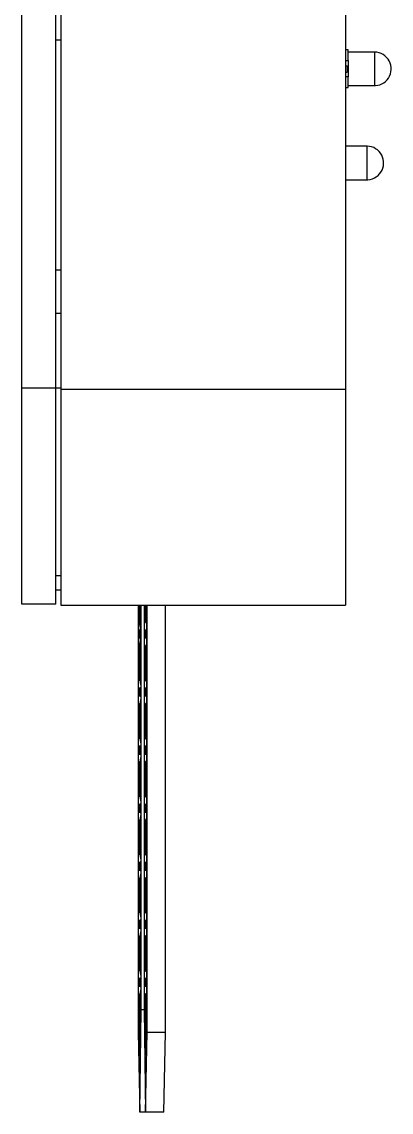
# Model space of a CAD drawing. Extents: x 2.74 to 8.2, y 2.42 to 7.12.
# Drawn here: x 7.696 to 7.951, y 2.423 to 3.177 of the extents above; entities that cross this region are included whole.
import ezdxf

# ---------------------------------------------------------------- set-up
doc = ezdxf.new("R2010")
doc.units = 0
doc.header["$LTSCALE"] = 0.5
doc.layers.add('TANGENT_LINES', color=7, linetype='CONTINUOUS')
doc.layers.add('VISIBLE', color=7, linetype='CONTINUOUS')

msp = doc.modelspace()

# ---------------------------------------------------------------- linework, layer by layer
at = {"layer": 'TANGENT_LINES'}
for p, q in [((7.71945, 2.92382), (7.69582, 2.92382)), ((7.72292, 2.92382), (7.71945, 2.92382)), ((7.72292, 2.92314), (7.91977, 2.92314)), ((7.77769, 2.47026), (7.77761, 2.47026)), ((7.78177, 2.47026), (7.78169, 2.47026))]:
    msp.add_line(p, q, dxfattribs=at)
at = {"layer": 'VISIBLE'}
for p, q in [((7.69582, 2.92382), (7.69582, 3.80588)), ((7.71945, 2.92382), (7.71945, 3.80588)), ((7.72292, 3.8052), (7.72292, 2.92314)), ((7.91977, 3.8052), (7.91977, 2.92314)), ((7.71945, 3.16475), (7.72292, 3.16475)), ((7.92154, 3.15769), (7.91977, 3.15769)), ((7.92154, 3.15038), (7.92154, 3.15769)), ((7.93985, 3.15627), (7.92154, 3.15627)), ((7.93985, 3.13304), (7.93985, 3.15627)), ((7.91977, 3.15038), (7.92154, 3.15038)), ((7.91977, 3.14667), (7.92075, 3.14667)), ((7.92075, 3.14667), (7.92075, 3.14247)), ((7.92154, 3.15038), (7.92154, 3.13902)), ((7.91977, 3.14247), (7.92075, 3.14247)), ((7.92154, 3.13902), (7.91977, 3.13902)), ((7.92154, 3.13171), (7.92154, 3.13902)), ((7.91977, 3.13171), (7.92154, 3.13171)), ((7.92154, 3.13304), (7.93886, 3.13304)), ((7.93464, 3.09118), (7.91977, 3.09118)), ((7.93464, 3.06795), (7.93464, 3.09118)), ((7.91977, 3.06795), (7.93365, 3.06795)), ((7.72292, 3.00546), (7.71945, 3.00546)), ((7.71945, 2.97578), (7.72292, 2.97578)), ((7.69582, 2.7743), (7.69582, 2.92382)), ((7.71945, 2.7743), (7.71945, 2.92382)), ((7.72292, 2.92314), (7.72292, 2.77362)), ((7.91977, 2.92314), (7.91977, 2.77362)), ((7.72292, 2.79399), (7.71945, 2.79399)), ((7.71945, 2.78432), (7.72292, 2.78432)), ((7.71945, 2.7743), (7.69582, 2.7743)), ((7.72292, 2.77362), (7.91977, 2.77362)), ((7.7763, 2.77362), (7.7763, 2.47813)), ((7.77697, 2.77362), (7.77697, 2.7616)), ((7.77761, 2.7616), (7.77761, 2.77362)), ((7.77769, 2.77362), (7.77769, 2.7616)), ((7.77844, 2.49388), (7.77844, 2.77362)), ((7.78038, 2.77362), (7.78038, 2.49388)), ((7.78105, 2.77362), (7.78105, 2.7616)), ((7.78169, 2.7616), (7.78169, 2.77362)), ((7.78177, 2.77362), (7.78177, 2.7616)), ((7.78252, 2.47813), (7.78252, 2.77362)), ((7.79511, 2.47813), (7.79511, 2.77362)), ((7.77697, 2.7616), (7.77681, 2.7616)), ((7.77777, 2.7616), (7.77761, 2.7616)), ((7.77777, 2.7616), (7.77785, 2.7616)), ((7.78089, 2.7616), (7.78105, 2.7616)), ((7.78169, 2.7616), (7.78185, 2.7616)), ((7.78185, 2.7616), (7.78193, 2.7616)), ((7.77681, 2.74585), (7.77697, 2.74585)), ((7.77697, 2.74585), (7.77697, 2.72144)), ((7.77761, 2.72144), (7.77761, 2.74585)), ((7.77761, 2.74585), (7.77777, 2.74585)), ((7.77769, 2.74585), (7.77769, 2.72144)), ((7.77777, 2.74585), (7.77785, 2.74585)), ((7.78105, 2.74585), (7.78089, 2.74585)), ((7.78105, 2.74585), (7.78105, 2.72144)), ((7.78169, 2.72144), (7.78169, 2.74585)), ((7.78185, 2.74585), (7.78169, 2.74585)), ((7.78177, 2.74585), (7.78177, 2.72144)), ((7.78185, 2.74585), (7.78193, 2.74585)), ((7.77681, 2.72144), (7.77697, 2.72144)), ((7.77761, 2.72144), (7.77777, 2.72144)), ((7.77777, 2.72144), (7.77785, 2.72144)), ((7.78089, 2.72144), (7.78105, 2.72144)), ((7.78169, 2.72144), (7.78185, 2.72144)), ((7.78185, 2.72144), (7.78193, 2.72144)), ((7.77697, 2.70569), (7.77681, 2.70569)), ((7.77697, 2.70569), (7.77697, 2.68128)), ((7.77777, 2.70569), (7.77761, 2.70569)), ((7.77761, 2.68128), (7.77761, 2.70569)), ((7.77769, 2.70569), (7.77769, 2.68128)), ((7.77777, 2.70569), (7.77785, 2.70569)), ((7.78105, 2.70569), (7.78089, 2.70569)), ((7.78105, 2.70569), (7.78105, 2.68128)), ((7.78185, 2.70569), (7.78169, 2.70569)), ((7.78169, 2.68128), (7.78169, 2.70569)), ((7.78177, 2.70569), (7.78177, 2.68128)), ((7.78185, 2.70569), (7.78193, 2.70569)), ((7.77681, 2.68128), (7.77697, 2.68128)), ((7.77761, 2.68128), (7.77777, 2.68128)), ((7.77777, 2.68128), (7.77785, 2.68128)), ((7.78089, 2.68128), (7.78105, 2.68128)), ((7.78169, 2.68128), (7.78185, 2.68128)), ((7.78185, 2.68128), (7.78193, 2.68128)), ((7.77697, 2.66553), (7.77681, 2.66553)), ((7.77697, 2.66553), (7.77697, 2.64112)), ((7.77777, 2.66553), (7.77761, 2.66553)), ((7.77761, 2.64112), (7.77761, 2.66553)), ((7.77769, 2.66553), (7.77769, 2.64112)), ((7.77777, 2.66553), (7.77785, 2.66553)), ((7.78105, 2.66553), (7.78089, 2.66553)), ((7.78105, 2.66553), (7.78105, 2.64112)), ((7.78169, 2.64112), (7.78169, 2.66553)), ((7.78185, 2.66553), (7.78169, 2.66553)), ((7.78177, 2.66553), (7.78177, 2.64112)), ((7.78185, 2.66553), (7.78193, 2.66553)), ((7.77681, 2.64112), (7.77697, 2.64112)), ((7.77761, 2.64112), (7.77777, 2.64112)), ((7.77777, 2.64112), (7.77785, 2.64112)), ((7.78089, 2.64112), (7.78105, 2.64112)), ((7.78169, 2.64112), (7.78185, 2.64112)), ((7.78185, 2.64112), (7.78193, 2.64112)), ((7.77697, 2.62538), (7.77681, 2.62538)), ((7.77697, 2.62538), (7.77697, 2.60097)), ((7.77761, 2.60097), (7.77761, 2.62538)), ((7.77777, 2.62538), (7.77761, 2.62538)), ((7.77769, 2.62538), (7.77769, 2.60097)), ((7.77777, 2.62538), (7.77785, 2.62538)), ((7.78105, 2.62538), (7.78089, 2.62538)), ((7.78105, 2.62538), (7.78105, 2.60097)), ((7.78185, 2.62538), (7.78169, 2.62538)), ((7.78169, 2.60097), (7.78169, 2.62538)), ((7.78177, 2.62538), (7.78177, 2.60097)), ((7.78185, 2.62538), (7.78193, 2.62538)), ((7.77681, 2.60097), (7.77697, 2.60097)), ((7.77761, 2.60097), (7.77777, 2.60097)), ((7.77777, 2.60097), (7.77785, 2.60097)), ((7.78089, 2.60097), (7.78105, 2.60097)), ((7.78169, 2.60097), (7.78185, 2.60097)), ((7.78185, 2.60097), (7.78193, 2.60097)), ((7.77697, 2.58522), (7.77681, 2.58522)), ((7.77697, 2.58522), (7.77697, 2.56081)), ((7.77777, 2.58522), (7.77761, 2.58522)), ((7.77761, 2.56081), (7.77761, 2.58522)), ((7.77769, 2.58522), (7.77769, 2.56081)), ((7.77777, 2.58522), (7.77785, 2.58522)), ((7.78105, 2.58522), (7.78089, 2.58522)), ((7.78105, 2.58522), (7.78105, 2.56081)), ((7.78169, 2.56081), (7.78169, 2.58522)), ((7.78185, 2.58522), (7.78169, 2.58522)), ((7.78177, 2.58522), (7.78177, 2.56081)), ((7.78185, 2.58522), (7.78193, 2.58522)), ((7.77681, 2.56081), (7.77697, 2.56081)), ((7.77761, 2.56081), (7.77777, 2.56081)), ((7.77777, 2.56081), (7.77785, 2.56081)), ((7.78089, 2.56081), (7.78105, 2.56081)), ((7.78169, 2.56081), (7.78185, 2.56081)), ((7.78185, 2.56081), (7.78193, 2.56081)), ((7.77697, 2.54506), (7.77681, 2.54506)), ((7.77697, 2.54506), (7.77697, 2.52065)), ((7.77761, 2.52065), (7.77761, 2.54506)), ((7.77777, 2.54506), (7.77761, 2.54506)), ((7.77769, 2.54506), (7.77769, 2.52065)), ((7.77777, 2.54506), (7.77785, 2.54506)), ((7.78105, 2.54506), (7.78089, 2.54506)), ((7.78105, 2.54506), (7.78105, 2.52065)), ((7.78185, 2.54506), (7.78169, 2.54506)), ((7.78169, 2.52065), (7.78169, 2.54506)), ((7.78177, 2.54506), (7.78177, 2.52065)), ((7.78185, 2.54506), (7.78193, 2.54506)), ((7.77681, 2.52065), (7.77697, 2.52065)), ((7.77761, 2.52065), (7.77777, 2.52065)), ((7.77777, 2.52065), (7.77785, 2.52065)), ((7.78089, 2.52065), (7.78105, 2.52065)), ((7.78169, 2.52065), (7.78185, 2.52065)), ((7.78185, 2.52065), (7.78193, 2.52065)), ((7.77697, 2.5049), (7.77681, 2.5049)), ((7.77697, 2.5049), (7.77697, 2.47026)), ((7.77777, 2.5049), (7.77761, 2.5049)), ((7.77761, 2.47026), (7.77761, 2.5049)), ((7.77769, 2.5049), (7.77769, 2.47026)), ((7.77777, 2.5049), (7.77785, 2.5049)), ((7.78105, 2.5049), (7.78089, 2.5049)), ((7.78105, 2.5049), (7.78105, 2.47026)), ((7.78185, 2.5049), (7.78169, 2.5049)), ((7.78169, 2.47026), (7.78169, 2.5049)), ((7.78177, 2.5049), (7.78177, 2.47026)), ((7.78185, 2.5049), (7.78193, 2.5049)), ((7.77737, 2.42301), (7.77844, 2.49388)), ((7.78038, 2.49388), (7.77844, 2.49388)), ((7.78038, 2.49388), (7.78145, 2.42301)), ((7.7763, 2.47813), (7.77737, 2.42301)), ((7.78145, 2.42301), (7.78252, 2.47813)), ((7.79511, 2.47813), (7.78252, 2.47813)), ((7.79404, 2.42301), (7.79511, 2.47813)), ((7.77729, 2.46238), (7.77737, 2.46238)), ((7.78137, 2.46238), (7.78145, 2.46238)), ((7.78145, 2.42301), (7.77737, 2.42301)), ((7.79404, 2.42301), (7.78145, 2.42301))]:
    msp.add_line(p, q, dxfattribs=at)
for points in [[(7.77681, 2.7616), (7.77675, 2.76145), (7.77669, 2.761), (7.77664, 2.76027), (7.77659, 2.75929), (7.77655, 2.7581), (7.77652, 2.75674), (7.7765, 2.75526), (7.7765, 2.75372), (7.7765, 2.75219), (7.77652, 2.75071), (7.77655, 2.74935), (7.77659, 2.74816), (7.77664, 2.74718), (7.77669, 2.74645), (7.77675, 2.746), (7.77681, 2.74585)], [(7.77777, 2.74585), (7.77783, 2.746), (7.77789, 2.74645), (7.77795, 2.74718), (7.778, 2.74816), (7.77804, 2.74935), (7.77806, 2.75071), (7.77808, 2.75219), (7.77809, 2.75372), (7.77808, 2.75526), (7.77806, 2.75674), (7.77804, 2.7581), (7.778, 2.75929), (7.77795, 2.76027), (7.77789, 2.761), (7.77783, 2.76145), (7.77777, 2.7616)], [(7.77785, 2.7616), (7.77791, 2.76145), (7.77797, 2.761), (7.77803, 2.76027), (7.77807, 2.75929), (7.77811, 2.7581), (7.77814, 2.75674), (7.77816, 2.75526), (7.77817, 2.75372), (7.77816, 2.75219), (7.77814, 2.75071), (7.77811, 2.74935), (7.77807, 2.74816), (7.77803, 2.74718), (7.77797, 2.74645), (7.77791, 2.746), (7.77785, 2.74585)], [(7.78089, 2.74585), (7.78083, 2.746), (7.78077, 2.74645), (7.78072, 2.74718), (7.78067, 2.74816), (7.78063, 2.74935), (7.7806, 2.75071), (7.78058, 2.75219), (7.78058, 2.75372), (7.78058, 2.75526), (7.7806, 2.75674), (7.78063, 2.7581), (7.78067, 2.75929), (7.78072, 2.76027), (7.78077, 2.761), (7.78083, 2.76145), (7.78089, 2.7616)], [(7.78185, 2.7616), (7.78191, 2.76145), (7.78197, 2.761), (7.78203, 2.76027), (7.78208, 2.75929), (7.78212, 2.7581), (7.78214, 2.75674), (7.78216, 2.75526), (7.78217, 2.75372), (7.78216, 2.75219), (7.78214, 2.75071), (7.78212, 2.74935), (7.78208, 2.74816), (7.78203, 2.74718), (7.78197, 2.74645), (7.78191, 2.746), (7.78185, 2.74585)], [(7.78193, 2.7616), (7.78199, 2.76145), (7.78205, 2.761), (7.78211, 2.76027), (7.78215, 2.75929), (7.78219, 2.7581), (7.78222, 2.75674), (7.78224, 2.75526), (7.78225, 2.75372), (7.78224, 2.75219), (7.78222, 2.75071), (7.78219, 2.74935), (7.78215, 2.74816), (7.78211, 2.74718), (7.78205, 2.74645), (7.78199, 2.746), (7.78193, 2.74585)], [(7.77681, 2.70569), (7.77675, 2.70584), (7.77669, 2.70629), (7.77664, 2.70702), (7.77659, 2.708), (7.77655, 2.70919), (7.77652, 2.71055), (7.7765, 2.71203), (7.7765, 2.71357), (7.7765, 2.7151), (7.77652, 2.71658), (7.77655, 2.71794), (7.77659, 2.71913), (7.77664, 2.72011), (7.77669, 2.72084), (7.77675, 2.72129), (7.77681, 2.72144)], [(7.77777, 2.72144), (7.77783, 2.72129), (7.77789, 2.72084), (7.77795, 2.72011), (7.778, 2.71913), (7.77804, 2.71794), (7.77806, 2.71658), (7.77808, 2.7151), (7.77809, 2.71357), (7.77808, 2.71203), (7.77806, 2.71055), (7.77804, 2.70919), (7.778, 2.708), (7.77795, 2.70702), (7.77789, 2.70629), (7.77783, 2.70584), (7.77777, 2.70569)], [(7.77785, 2.72144), (7.77791, 2.72129), (7.77797, 2.72084), (7.77803, 2.72011), (7.77807, 2.71913), (7.77811, 2.71794), (7.77814, 2.71658), (7.77816, 2.7151), (7.77817, 2.71357), (7.77816, 2.71203), (7.77814, 2.71055), (7.77811, 2.70919), (7.77807, 2.708), (7.77803, 2.70702), (7.77797, 2.70629), (7.77791, 2.70584), (7.77785, 2.70569)], [(7.78089, 2.70569), (7.78083, 2.70584), (7.78077, 2.70629), (7.78072, 2.70702), (7.78067, 2.708), (7.78063, 2.70919), (7.7806, 2.71055), (7.78058, 2.71203), (7.78058, 2.71357), (7.78058, 2.7151), (7.7806, 2.71658), (7.78063, 2.71794), (7.78067, 2.71913), (7.78072, 2.72011), (7.78077, 2.72084), (7.78083, 2.72129), (7.78089, 2.72144)], [(7.78185, 2.72144), (7.78191, 2.72129), (7.78197, 2.72084), (7.78203, 2.72011), (7.78208, 2.71913), (7.78212, 2.71794), (7.78214, 2.71658), (7.78216, 2.7151), (7.78217, 2.71357), (7.78216, 2.71203), (7.78214, 2.71055), (7.78212, 2.70919), (7.78208, 2.708), (7.78203, 2.70702), (7.78197, 2.70629), (7.78191, 2.70584), (7.78185, 2.70569)], [(7.78193, 2.72144), (7.78199, 2.72129), (7.78205, 2.72084), (7.78211, 2.72011), (7.78215, 2.71913), (7.78219, 2.71794), (7.78222, 2.71658), (7.78224, 2.7151), (7.78225, 2.71357), (7.78224, 2.71203), (7.78222, 2.71055), (7.78219, 2.70919), (7.78215, 2.708), (7.78211, 2.70702), (7.78205, 2.70629), (7.78199, 2.70584), (7.78193, 2.70569)], [(7.77681, 2.66553), (7.77675, 2.66569), (7.77669, 2.66613), (7.77664, 2.66686), (7.77659, 2.66784), (7.77655, 2.66903), (7.77652, 2.67039), (7.7765, 2.67187), (7.7765, 2.67341), (7.7765, 2.67494), (7.77652, 2.67642), (7.77655, 2.67778), (7.77659, 2.67898), (7.77664, 2.67996), (7.77669, 2.68068), (7.77675, 2.68113), (7.77681, 2.68128)], [(7.77777, 2.68128), (7.77783, 2.68113), (7.77789, 2.68068), (7.77795, 2.67996), (7.778, 2.67898), (7.77804, 2.67778), (7.77806, 2.67642), (7.77808, 2.67494), (7.77809, 2.67341), (7.77808, 2.67187), (7.77806, 2.67039), (7.77804, 2.66903), (7.778, 2.66784), (7.77795, 2.66686), (7.77789, 2.66613), (7.77783, 2.66569), (7.77777, 2.66553)], [(7.77785, 2.68128), (7.77791, 2.68113), (7.77797, 2.68068), (7.77803, 2.67996), (7.77807, 2.67898), (7.77811, 2.67778), (7.77814, 2.67642), (7.77816, 2.67494), (7.77817, 2.67341), (7.77816, 2.67187), (7.77814, 2.67039), (7.77811, 2.66903), (7.77807, 2.66784), (7.77803, 2.66686), (7.77797, 2.66613), (7.77791, 2.66569), (7.77785, 2.66553)], [(7.78089, 2.66553), (7.78083, 2.66569), (7.78077, 2.66613), (7.78072, 2.66686), (7.78067, 2.66784), (7.78063, 2.66903), (7.7806, 2.67039), (7.78058, 2.67187), (7.78058, 2.67341), (7.78058, 2.67494), (7.7806, 2.67642), (7.78063, 2.67778), (7.78067, 2.67898), (7.78072, 2.67996), (7.78077, 2.68068), (7.78083, 2.68113), (7.78089, 2.68128)], [(7.78185, 2.68128), (7.78191, 2.68113), (7.78197, 2.68068), (7.78203, 2.67996), (7.78208, 2.67898), (7.78212, 2.67778), (7.78214, 2.67642), (7.78216, 2.67494), (7.78217, 2.67341), (7.78216, 2.67187), (7.78214, 2.67039), (7.78212, 2.66903), (7.78208, 2.66784), (7.78203, 2.66686), (7.78197, 2.66613), (7.78191, 2.66569), (7.78185, 2.66553)], [(7.78193, 2.68128), (7.78199, 2.68113), (7.78205, 2.68068), (7.78211, 2.67996), (7.78215, 2.67898), (7.78219, 2.67778), (7.78222, 2.67642), (7.78224, 2.67494), (7.78225, 2.67341), (7.78224, 2.67187), (7.78222, 2.67039), (7.78219, 2.66903), (7.78215, 2.66784), (7.78211, 2.66686), (7.78205, 2.66613), (7.78199, 2.66569), (7.78193, 2.66553)], [(7.77681, 2.62538), (7.77675, 2.62553), (7.77669, 2.62598), (7.77664, 2.6267), (7.77659, 2.62768), (7.77655, 2.62888), (7.77652, 2.63024), (7.7765, 2.63171), (7.7765, 2.63325), (7.7765, 2.63479), (7.77652, 2.63626), (7.77655, 2.63763), (7.77659, 2.63882), (7.77664, 2.6398), (7.77669, 2.64053), (7.77675, 2.64097), (7.77681, 2.64112)], [(7.77777, 2.64112), (7.77783, 2.64097), (7.77789, 2.64053), (7.77795, 2.6398), (7.778, 2.63882), (7.77804, 2.63763), (7.77806, 2.63626), (7.77808, 2.63479), (7.77809, 2.63325), (7.77808, 2.63171), (7.77806, 2.63024), (7.77804, 2.62888), (7.778, 2.62768), (7.77795, 2.6267), (7.77789, 2.62598), (7.77783, 2.62553), (7.77777, 2.62538)], [(7.77785, 2.64112), (7.77791, 2.64097), (7.77797, 2.64053), (7.77803, 2.6398), (7.77807, 2.63882), (7.77811, 2.63763), (7.77814, 2.63626), (7.77816, 2.63479), (7.77817, 2.63325), (7.77816, 2.63171), (7.77814, 2.63024), (7.77811, 2.62888), (7.77807, 2.62768), (7.77803, 2.6267), (7.77797, 2.62598), (7.77791, 2.62553), (7.77785, 2.62538)], [(7.78089, 2.62538), (7.78083, 2.62553), (7.78077, 2.62598), (7.78072, 2.6267), (7.78067, 2.62768), (7.78063, 2.62888), (7.7806, 2.63024), (7.78058, 2.63171), (7.78058, 2.63325), (7.78058, 2.63479), (7.7806, 2.63626), (7.78063, 2.63763), (7.78067, 2.63882), (7.78072, 2.6398), (7.78077, 2.64053), (7.78083, 2.64097), (7.78089, 2.64112)], [(7.78185, 2.64112), (7.78191, 2.64097), (7.78197, 2.64053), (7.78203, 2.6398), (7.78208, 2.63882), (7.78212, 2.63763), (7.78214, 2.63626), (7.78216, 2.63479), (7.78217, 2.63325), (7.78216, 2.63171), (7.78214, 2.63024), (7.78212, 2.62888), (7.78208, 2.62768), (7.78203, 2.6267), (7.78197, 2.62598), (7.78191, 2.62553), (7.78185, 2.62538)], [(7.78193, 2.64112), (7.78199, 2.64097), (7.78205, 2.64053), (7.78211, 2.6398), (7.78215, 2.63882), (7.78219, 2.63763), (7.78222, 2.63626), (7.78224, 2.63479), (7.78225, 2.63325), (7.78224, 2.63171), (7.78222, 2.63024), (7.78219, 2.62888), (7.78215, 2.62768), (7.78211, 2.6267), (7.78205, 2.62598), (7.78199, 2.62553), (7.78193, 2.62538)], [(7.77681, 2.58522), (7.77675, 2.58537), (7.77669, 2.58582), (7.77664, 2.58655), (7.77659, 2.58753), (7.77655, 2.58872), (7.77652, 2.59008), (7.7765, 2.59156), (7.7765, 2.59309), (7.7765, 2.59463), (7.77652, 2.59611), (7.77655, 2.59747), (7.77659, 2.59866), (7.77664, 2.59964), (7.77669, 2.60037), (7.77675, 2.60082), (7.77681, 2.60097)], [(7.77777, 2.60097), (7.77783, 2.60082), (7.77789, 2.60037), (7.77795, 2.59964), (7.778, 2.59866), (7.77804, 2.59747), (7.77806, 2.59611), (7.77808, 2.59463), (7.77809, 2.59309), (7.77808, 2.59156), (7.77806, 2.59008), (7.77804, 2.58872), (7.778, 2.58753), (7.77795, 2.58655), (7.77789, 2.58582), (7.77783, 2.58537), (7.77777, 2.58522)], [(7.77785, 2.60097), (7.77791, 2.60082), (7.77797, 2.60037), (7.77803, 2.59964), (7.77807, 2.59866), (7.77811, 2.59747), (7.77814, 2.59611), (7.77816, 2.59463), (7.77817, 2.59309), (7.77816, 2.59156), (7.77814, 2.59008), (7.77811, 2.58872), (7.77807, 2.58753), (7.77803, 2.58655), (7.77797, 2.58582), (7.77791, 2.58537), (7.77785, 2.58522)], [(7.78089, 2.58522), (7.78083, 2.58537), (7.78077, 2.58582), (7.78072, 2.58655), (7.78067, 2.58753), (7.78063, 2.58872), (7.7806, 2.59008), (7.78058, 2.59156), (7.78058, 2.59309), (7.78058, 2.59463), (7.7806, 2.59611), (7.78063, 2.59747), (7.78067, 2.59866), (7.78072, 2.59964), (7.78077, 2.60037), (7.78083, 2.60082), (7.78089, 2.60097)], [(7.78185, 2.60097), (7.78191, 2.60082), (7.78197, 2.60037), (7.78203, 2.59964), (7.78208, 2.59866), (7.78212, 2.59747), (7.78214, 2.59611), (7.78216, 2.59463), (7.78217, 2.59309), (7.78216, 2.59156), (7.78214, 2.59008), (7.78212, 2.58872), (7.78208, 2.58753), (7.78203, 2.58655), (7.78197, 2.58582), (7.78191, 2.58537), (7.78185, 2.58522)], [(7.78193, 2.60097), (7.78199, 2.60082), (7.78205, 2.60037), (7.78211, 2.59964), (7.78215, 2.59866), (7.78219, 2.59747), (7.78222, 2.59611), (7.78224, 2.59463), (7.78225, 2.59309), (7.78224, 2.59156), (7.78222, 2.59008), (7.78219, 2.58872), (7.78215, 2.58753), (7.78211, 2.58655), (7.78205, 2.58582), (7.78199, 2.58537), (7.78193, 2.58522)], [(7.77681, 2.54506), (7.77675, 2.54521), (7.77669, 2.54566), (7.77664, 2.54639), (7.77659, 2.54737), (7.77655, 2.54856), (7.77652, 2.54992), (7.7765, 2.5514), (7.7765, 2.55294), (7.7765, 2.55447), (7.77652, 2.55595), (7.77655, 2.55731), (7.77659, 2.5585), (7.77664, 2.55948), (7.77669, 2.56021), (7.77675, 2.56066), (7.77681, 2.56081)], [(7.77777, 2.56081), (7.77783, 2.56066), (7.77789, 2.56021), (7.77795, 2.55948), (7.778, 2.5585), (7.77804, 2.55731), (7.77806, 2.55595), (7.77808, 2.55447), (7.77809, 2.55294), (7.77808, 2.5514), (7.77806, 2.54992), (7.77804, 2.54856), (7.778, 2.54737), (7.77795, 2.54639), (7.77789, 2.54566), (7.77783, 2.54521), (7.77777, 2.54506)], [(7.77785, 2.56081), (7.77791, 2.56066), (7.77797, 2.56021), (7.77803, 2.55948), (7.77807, 2.5585), (7.77811, 2.55731), (7.77814, 2.55595), (7.77816, 2.55447), (7.77817, 2.55294), (7.77816, 2.5514), (7.77814, 2.54992), (7.77811, 2.54856), (7.77807, 2.54737), (7.77803, 2.54639), (7.77797, 2.54566), (7.77791, 2.54521), (7.77785, 2.54506)], [(7.78089, 2.54506), (7.78083, 2.54521), (7.78077, 2.54566), (7.78072, 2.54639), (7.78067, 2.54737), (7.78063, 2.54856), (7.7806, 2.54992), (7.78058, 2.5514), (7.78058, 2.55294), (7.78058, 2.55447), (7.7806, 2.55595), (7.78063, 2.55731), (7.78067, 2.5585), (7.78072, 2.55948), (7.78077, 2.56021), (7.78083, 2.56066), (7.78089, 2.56081)], [(7.78185, 2.56081), (7.78191, 2.56066), (7.78197, 2.56021), (7.78203, 2.55948), (7.78208, 2.5585), (7.78212, 2.55731), (7.78214, 2.55595), (7.78216, 2.55447), (7.78217, 2.55294), (7.78216, 2.5514), (7.78214, 2.54992), (7.78212, 2.54856), (7.78208, 2.54737), (7.78203, 2.54639), (7.78197, 2.54566), (7.78191, 2.54521), (7.78185, 2.54506)], [(7.78193, 2.56081), (7.78199, 2.56066), (7.78205, 2.56021), (7.78211, 2.55948), (7.78215, 2.5585), (7.78219, 2.55731), (7.78222, 2.55595), (7.78224, 2.55447), (7.78225, 2.55294), (7.78224, 2.5514), (7.78222, 2.54992), (7.78219, 2.54856), (7.78215, 2.54737), (7.78211, 2.54639), (7.78205, 2.54566), (7.78199, 2.54521), (7.78193, 2.54506)], [(7.77681, 2.5049), (7.77675, 2.50506), (7.77669, 2.5055), (7.77664, 2.50623), (7.77659, 2.50721), (7.77655, 2.5084), (7.77652, 2.50977), (7.7765, 2.51124), (7.7765, 2.51278), (7.7765, 2.51431), (7.77652, 2.51579), (7.77655, 2.51715), (7.77659, 2.51835), (7.77664, 2.51933), (7.77669, 2.52005), (7.77675, 2.5205), (7.77681, 2.52065)], [(7.77777, 2.52065), (7.77783, 2.5205), (7.77789, 2.52005), (7.77795, 2.51933), (7.778, 2.51835), (7.77804, 2.51715), (7.77806, 2.51579), (7.77808, 2.51431), (7.77809, 2.51278), (7.77808, 2.51124), (7.77806, 2.50977), (7.77804, 2.5084), (7.778, 2.50721), (7.77795, 2.50623), (7.77789, 2.5055), (7.77783, 2.50506), (7.77777, 2.5049)], [(7.77785, 2.52065), (7.77791, 2.5205), (7.77797, 2.52005), (7.77803, 2.51933), (7.77807, 2.51835), (7.77811, 2.51715), (7.77814, 2.51579), (7.77816, 2.51431), (7.77817, 2.51278), (7.77816, 2.51124), (7.77814, 2.50977), (7.77811, 2.5084), (7.77807, 2.50721), (7.77803, 2.50623), (7.77797, 2.5055), (7.77791, 2.50506), (7.77785, 2.5049)], [(7.78089, 2.5049), (7.78083, 2.50506), (7.78077, 2.5055), (7.78072, 2.50623), (7.78067, 2.50721), (7.78063, 2.5084), (7.7806, 2.50977), (7.78058, 2.51124), (7.78058, 2.51278), (7.78058, 2.51431), (7.7806, 2.51579), (7.78063, 2.51715), (7.78067, 2.51835), (7.78072, 2.51933), (7.78077, 2.52005), (7.78083, 2.5205), (7.78089, 2.52065)], [(7.78185, 2.52065), (7.78191, 2.5205), (7.78197, 2.52005), (7.78203, 2.51933), (7.78208, 2.51835), (7.78212, 2.51715), (7.78214, 2.51579), (7.78216, 2.51431), (7.78217, 2.51278), (7.78216, 2.51124), (7.78214, 2.50977), (7.78212, 2.5084), (7.78208, 2.50721), (7.78203, 2.50623), (7.78197, 2.5055), (7.78191, 2.50506), (7.78185, 2.5049)], [(7.78193, 2.52065), (7.78199, 2.5205), (7.78205, 2.52005), (7.78211, 2.51933), (7.78215, 2.51835), (7.78219, 2.51715), (7.78222, 2.51579), (7.78224, 2.51431), (7.78225, 2.51278), (7.78224, 2.51124), (7.78222, 2.50977), (7.78219, 2.5084), (7.78215, 2.50721), (7.78211, 2.50623), (7.78205, 2.5055), (7.78199, 2.50506), (7.78193, 2.5049)], [(7.77697, 2.47026), (7.77698, 2.46872), (7.777, 2.46725), (7.77703, 2.46588), (7.77707, 2.46469), (7.77712, 2.46371), (7.77717, 2.46298), (7.77723, 2.46254), (7.77729, 2.46238), (7.77735, 2.46254), (7.77741, 2.46298), (7.77747, 2.46371), (7.77752, 2.46469), (7.77756, 2.46588), (7.77759, 2.46725), (7.7776, 2.46872), (7.77761, 2.47026)], [(7.77769, 2.47026), (7.77768, 2.46872), (7.77767, 2.46725), (7.77764, 2.46588), (7.7776, 2.46469), (7.77755, 2.46371), (7.77749, 2.46298), (7.77743, 2.46254), (7.77737, 2.46238)], [(7.78105, 2.47026), (7.78106, 2.46872), (7.78108, 2.46725), (7.78111, 2.46588), (7.78115, 2.46469), (7.78119, 2.46371), (7.78125, 2.46298), (7.78131, 2.46254), (7.78137, 2.46238), (7.78143, 2.46254), (7.78149, 2.46298), (7.78155, 2.46371), (7.7816, 2.46469), (7.78164, 2.46588), (7.78167, 2.46725), (7.78168, 2.46872), (7.78169, 2.47026)], [(7.78177, 2.47026), (7.78176, 2.46872), (7.78175, 2.46725), (7.78172, 2.46588), (7.78168, 2.46469), (7.78163, 2.46371), (7.78157, 2.46298), (7.78151, 2.46254), (7.78145, 2.46238)]]:
    msp.add_lwpolyline(points, dxfattribs=at)
for points in [[(7.77681, 2.75687), (7.77684, 2.75681), (7.77686, 2.75663), (7.77689, 2.75634), (7.7769, 2.75595), (7.77692, 2.75547), (7.77693, 2.75493), (7.77694, 2.75434), (7.77694, 2.75372), (7.77694, 2.75311), (7.77693, 2.75252), (7.77692, 2.75197), (7.7769, 2.7515), (7.77689, 2.7511), (7.77686, 2.75081), (7.77684, 2.75063), (7.77681, 2.75057), (7.77679, 2.75063), (7.77677, 2.75081), (7.77674, 2.7511), (7.77672, 2.7515), (7.77671, 2.75197), (7.7767, 2.75252), (7.77669, 2.75311), (7.77669, 2.75372), (7.77669, 2.75434), (7.7767, 2.75493), (7.77671, 2.75547), (7.77672, 2.75595), (7.77674, 2.75634), (7.77677, 2.75663), (7.77679, 2.75681)], [(7.77777, 2.75687), (7.7778, 2.75681), (7.77782, 2.75663), (7.77784, 2.75634), (7.77786, 2.75595), (7.77788, 2.75547), (7.77789, 2.75493), (7.7779, 2.75434), (7.7779, 2.75372), (7.7779, 2.75311), (7.77789, 2.75252), (7.77788, 2.75197), (7.77786, 2.7515), (7.77784, 2.7511), (7.77782, 2.75081), (7.7778, 2.75063), (7.77777, 2.75057), (7.77775, 2.75063), (7.77772, 2.75081), (7.7777, 2.7511), (7.77768, 2.7515), (7.77766, 2.75197), (7.77765, 2.75252), (7.77765, 2.75311), (7.77764, 2.75372), (7.77765, 2.75434), (7.77765, 2.75493), (7.77766, 2.75547), (7.77768, 2.75595), (7.7777, 2.75634), (7.77772, 2.75663), (7.77775, 2.75681)], [(7.78089, 2.75687), (7.78092, 2.75681), (7.78094, 2.75663), (7.78096, 2.75634), (7.78098, 2.75595), (7.781, 2.75547), (7.78101, 2.75493), (7.78102, 2.75434), (7.78102, 2.75372), (7.78102, 2.75311), (7.78101, 2.75252), (7.781, 2.75197), (7.78098, 2.7515), (7.78096, 2.7511), (7.78094, 2.75081), (7.78092, 2.75063), (7.78089, 2.75057), (7.78087, 2.75063), (7.78085, 2.75081), (7.78082, 2.7511), (7.7808, 2.7515), (7.78079, 2.75197), (7.78078, 2.75252), (7.78077, 2.75311), (7.78077, 2.75372), (7.78077, 2.75434), (7.78078, 2.75493), (7.78079, 2.75547), (7.7808, 2.75595), (7.78082, 2.75634), (7.78085, 2.75663), (7.78087, 2.75681)], [(7.78185, 2.75687), (7.78187, 2.75681), (7.7819, 2.75663), (7.78192, 2.75634), (7.78194, 2.75595), (7.78196, 2.75547), (7.78197, 2.75493), (7.78198, 2.75434), (7.78198, 2.75372), (7.78198, 2.75311), (7.78197, 2.75252), (7.78196, 2.75197), (7.78194, 2.7515), (7.78192, 2.7511), (7.7819, 2.75081), (7.78187, 2.75063), (7.78185, 2.75057), (7.78183, 2.75063), (7.7818, 2.75081), (7.78178, 2.7511), (7.78176, 2.7515), (7.78174, 2.75197), (7.78173, 2.75252), (7.78173, 2.75311), (7.78172, 2.75372), (7.78173, 2.75434), (7.78173, 2.75493), (7.78174, 2.75547), (7.78176, 2.75595), (7.78178, 2.75634), (7.7818, 2.75663), (7.78183, 2.75681)], [(7.77681, 2.71672), (7.77684, 2.71665), (7.77686, 2.71648), (7.77689, 2.71618), (7.7769, 2.71579), (7.77692, 2.71532), (7.77693, 2.71477), (7.77694, 2.71418), (7.77694, 2.71357), (7.77694, 2.71295), (7.77693, 2.71236), (7.77692, 2.71182), (7.7769, 2.71134), (7.77689, 2.71095), (7.77686, 2.71066), (7.77684, 2.71048), (7.77681, 2.71042), (7.77679, 2.71048), (7.77677, 2.71066), (7.77674, 2.71095), (7.77672, 2.71134), (7.77671, 2.71182), (7.7767, 2.71236), (7.77669, 2.71295), (7.77669, 2.71357), (7.77669, 2.71418), (7.7767, 2.71477), (7.77671, 2.71532), (7.77672, 2.71579), (7.77674, 2.71618), (7.77677, 2.71648), (7.77679, 2.71665)], [(7.77777, 2.71672), (7.7778, 2.71665), (7.77782, 2.71648), (7.77784, 2.71618), (7.77786, 2.71579), (7.77788, 2.71532), (7.77789, 2.71477), (7.7779, 2.71418), (7.7779, 2.71357), (7.7779, 2.71295), (7.77789, 2.71236), (7.77788, 2.71182), (7.77786, 2.71134), (7.77784, 2.71095), (7.77782, 2.71066), (7.7778, 2.71048), (7.77777, 2.71042), (7.77775, 2.71048), (7.77772, 2.71066), (7.7777, 2.71095), (7.77768, 2.71134), (7.77766, 2.71182), (7.77765, 2.71236), (7.77765, 2.71295), (7.77764, 2.71357), (7.77765, 2.71418), (7.77765, 2.71477), (7.77766, 2.71532), (7.77768, 2.71579), (7.7777, 2.71618), (7.77772, 2.71648), (7.77775, 2.71665)], [(7.78089, 2.71672), (7.78092, 2.71665), (7.78094, 2.71648), (7.78096, 2.71618), (7.78098, 2.71579), (7.781, 2.71532), (7.78101, 2.71477), (7.78102, 2.71418), (7.78102, 2.71357), (7.78102, 2.71295), (7.78101, 2.71236), (7.781, 2.71182), (7.78098, 2.71134), (7.78096, 2.71095), (7.78094, 2.71066), (7.78092, 2.71048), (7.78089, 2.71042), (7.78087, 2.71048), (7.78085, 2.71066), (7.78082, 2.71095), (7.7808, 2.71134), (7.78079, 2.71182), (7.78078, 2.71236), (7.78077, 2.71295), (7.78077, 2.71357), (7.78077, 2.71418), (7.78078, 2.71477), (7.78079, 2.71532), (7.7808, 2.71579), (7.78082, 2.71618), (7.78085, 2.71648), (7.78087, 2.71665)], [(7.78185, 2.71672), (7.78187, 2.71665), (7.7819, 2.71648), (7.78192, 2.71618), (7.78194, 2.71579), (7.78196, 2.71532), (7.78197, 2.71477), (7.78198, 2.71418), (7.78198, 2.71357), (7.78198, 2.71295), (7.78197, 2.71236), (7.78196, 2.71182), (7.78194, 2.71134), (7.78192, 2.71095), (7.7819, 2.71066), (7.78187, 2.71048), (7.78185, 2.71042), (7.78183, 2.71048), (7.7818, 2.71066), (7.78178, 2.71095), (7.78176, 2.71134), (7.78174, 2.71182), (7.78173, 2.71236), (7.78173, 2.71295), (7.78172, 2.71357), (7.78173, 2.71418), (7.78173, 2.71477), (7.78174, 2.71532), (7.78176, 2.71579), (7.78178, 2.71618), (7.7818, 2.71648), (7.78183, 2.71665)], [(7.77681, 2.67656), (7.77684, 2.6765), (7.77686, 2.67632), (7.77689, 2.67603), (7.7769, 2.67564), (7.77692, 2.67516), (7.77693, 2.67461), (7.77694, 2.67402), (7.77694, 2.67341), (7.77694, 2.67279), (7.77693, 2.6722), (7.77692, 2.67166), (7.7769, 2.67118), (7.77689, 2.67079), (7.77686, 2.6705), (7.77684, 2.67032), (7.77681, 2.67026), (7.77679, 2.67032), (7.77677, 2.6705), (7.77674, 2.67079), (7.77672, 2.67118), (7.77671, 2.67166), (7.7767, 2.6722), (7.77669, 2.67279), (7.77669, 2.67341), (7.77669, 2.67402), (7.7767, 2.67461), (7.77671, 2.67516), (7.77672, 2.67564), (7.77674, 2.67603), (7.77677, 2.67632), (7.77679, 2.6765)], [(7.77777, 2.67656), (7.7778, 2.6765), (7.77782, 2.67632), (7.77784, 2.67603), (7.77786, 2.67564), (7.77788, 2.67516), (7.77789, 2.67461), (7.7779, 2.67402), (7.7779, 2.67341), (7.7779, 2.67279), (7.77789, 2.6722), (7.77788, 2.67166), (7.77786, 2.67118), (7.77784, 2.67079), (7.77782, 2.6705), (7.7778, 2.67032), (7.77777, 2.67026), (7.77775, 2.67032), (7.77772, 2.6705), (7.7777, 2.67079), (7.77768, 2.67118), (7.77766, 2.67166), (7.77765, 2.6722), (7.77765, 2.67279), (7.77764, 2.67341), (7.77765, 2.67402), (7.77765, 2.67461), (7.77766, 2.67516), (7.77768, 2.67564), (7.7777, 2.67603), (7.77772, 2.67632), (7.77775, 2.6765)], [(7.78089, 2.67656), (7.78092, 2.6765), (7.78094, 2.67632), (7.78096, 2.67603), (7.78098, 2.67564), (7.781, 2.67516), (7.78101, 2.67461), (7.78102, 2.67402), (7.78102, 2.67341), (7.78102, 2.67279), (7.78101, 2.6722), (7.781, 2.67166), (7.78098, 2.67118), (7.78096, 2.67079), (7.78094, 2.6705), (7.78092, 2.67032), (7.78089, 2.67026), (7.78087, 2.67032), (7.78085, 2.6705), (7.78082, 2.67079), (7.7808, 2.67118), (7.78079, 2.67166), (7.78078, 2.6722), (7.78077, 2.67279), (7.78077, 2.67341), (7.78077, 2.67402), (7.78078, 2.67461), (7.78079, 2.67516), (7.7808, 2.67564), (7.78082, 2.67603), (7.78085, 2.67632), (7.78087, 2.6765)], [(7.78185, 2.67656), (7.78187, 2.6765), (7.7819, 2.67632), (7.78192, 2.67603), (7.78194, 2.67564), (7.78196, 2.67516), (7.78197, 2.67461), (7.78198, 2.67402), (7.78198, 2.67341), (7.78198, 2.67279), (7.78197, 2.6722), (7.78196, 2.67166), (7.78194, 2.67118), (7.78192, 2.67079), (7.7819, 2.6705), (7.78187, 2.67032), (7.78185, 2.67026), (7.78183, 2.67032), (7.7818, 2.6705), (7.78178, 2.67079), (7.78176, 2.67118), (7.78174, 2.67166), (7.78173, 2.6722), (7.78173, 2.67279), (7.78172, 2.67341), (7.78173, 2.67402), (7.78173, 2.67461), (7.78174, 2.67516), (7.78176, 2.67564), (7.78178, 2.67603), (7.7818, 2.67632), (7.78183, 2.6765)], [(7.77681, 2.6364), (7.77684, 2.63634), (7.77686, 2.63616), (7.77689, 2.63587), (7.7769, 2.63548), (7.77692, 2.635), (7.77693, 2.63446), (7.77694, 2.63387), (7.77694, 2.63325), (7.77694, 2.63264), (7.77693, 2.63205), (7.77692, 2.6315), (7.7769, 2.63102), (7.77689, 2.63063), (7.77686, 2.63034), (7.77684, 2.63016), (7.77681, 2.6301), (7.77679, 2.63016), (7.77677, 2.63034), (7.77674, 2.63063), (7.77672, 2.63102), (7.77671, 2.6315), (7.7767, 2.63205), (7.77669, 2.63264), (7.77669, 2.63325), (7.77669, 2.63387), (7.7767, 2.63446), (7.77671, 2.635), (7.77672, 2.63548), (7.77674, 2.63587), (7.77677, 2.63616), (7.77679, 2.63634)], [(7.77777, 2.6364), (7.7778, 2.63634), (7.77782, 2.63616), (7.77784, 2.63587), (7.77786, 2.63548), (7.77788, 2.635), (7.77789, 2.63446), (7.7779, 2.63387), (7.7779, 2.63325), (7.7779, 2.63264), (7.77789, 2.63205), (7.77788, 2.6315), (7.77786, 2.63102), (7.77784, 2.63063), (7.77782, 2.63034), (7.7778, 2.63016), (7.77777, 2.6301), (7.77775, 2.63016), (7.77772, 2.63034), (7.7777, 2.63063), (7.77768, 2.63102), (7.77766, 2.6315), (7.77765, 2.63205), (7.77765, 2.63264), (7.77764, 2.63325), (7.77765, 2.63387), (7.77765, 2.63446), (7.77766, 2.635), (7.77768, 2.63548), (7.7777, 2.63587), (7.77772, 2.63616), (7.77775, 2.63634)], [(7.78089, 2.6364), (7.78092, 2.63634), (7.78094, 2.63616), (7.78096, 2.63587), (7.78098, 2.63548), (7.781, 2.635), (7.78101, 2.63446), (7.78102, 2.63387), (7.78102, 2.63325), (7.78102, 2.63264), (7.78101, 2.63205), (7.781, 2.6315), (7.78098, 2.63102), (7.78096, 2.63063), (7.78094, 2.63034), (7.78092, 2.63016), (7.78089, 2.6301), (7.78087, 2.63016), (7.78085, 2.63034), (7.78082, 2.63063), (7.7808, 2.63102), (7.78079, 2.6315), (7.78078, 2.63205), (7.78077, 2.63264), (7.78077, 2.63325), (7.78077, 2.63387), (7.78078, 2.63446), (7.78079, 2.635), (7.7808, 2.63548), (7.78082, 2.63587), (7.78085, 2.63616), (7.78087, 2.63634)], [(7.78185, 2.6364), (7.78187, 2.63634), (7.7819, 2.63616), (7.78192, 2.63587), (7.78194, 2.63548), (7.78196, 2.635), (7.78197, 2.63446), (7.78198, 2.63387), (7.78198, 2.63325), (7.78198, 2.63264), (7.78197, 2.63205), (7.78196, 2.6315), (7.78194, 2.63102), (7.78192, 2.63063), (7.7819, 2.63034), (7.78187, 2.63016), (7.78185, 2.6301), (7.78183, 2.63016), (7.7818, 2.63034), (7.78178, 2.63063), (7.78176, 2.63102), (7.78174, 2.6315), (7.78173, 2.63205), (7.78173, 2.63264), (7.78172, 2.63325), (7.78173, 2.63387), (7.78173, 2.63446), (7.78174, 2.635), (7.78176, 2.63548), (7.78178, 2.63587), (7.7818, 2.63616), (7.78183, 2.63634)], [(7.77681, 2.59624), (7.77684, 2.59618), (7.77686, 2.596), (7.77689, 2.59571), (7.7769, 2.59532), (7.77692, 2.59484), (7.77693, 2.5943), (7.77694, 2.59371), (7.77694, 2.59309), (7.77694, 2.59248), (7.77693, 2.59189), (7.77692, 2.59134), (7.7769, 2.59087), (7.77689, 2.59047), (7.77686, 2.59018), (7.77684, 2.59), (7.77681, 2.58994), (7.77679, 2.59), (7.77677, 2.59018), (7.77674, 2.59047), (7.77672, 2.59087), (7.77671, 2.59134), (7.7767, 2.59189), (7.77669, 2.59248), (7.77669, 2.59309), (7.77669, 2.59371), (7.7767, 2.5943), (7.77671, 2.59484), (7.77672, 2.59532), (7.77674, 2.59571), (7.77677, 2.596), (7.77679, 2.59618)], [(7.77777, 2.59624), (7.7778, 2.59618), (7.77782, 2.596), (7.77784, 2.59571), (7.77786, 2.59532), (7.77788, 2.59484), (7.77789, 2.5943), (7.7779, 2.59371), (7.7779, 2.59309), (7.7779, 2.59248), (7.77789, 2.59189), (7.77788, 2.59134), (7.77786, 2.59087), (7.77784, 2.59047), (7.77782, 2.59018), (7.7778, 2.59), (7.77777, 2.58994), (7.77775, 2.59), (7.77772, 2.59018), (7.7777, 2.59047), (7.77768, 2.59087), (7.77766, 2.59134), (7.77765, 2.59189), (7.77765, 2.59248), (7.77764, 2.59309), (7.77765, 2.59371), (7.77765, 2.5943), (7.77766, 2.59484), (7.77768, 2.59532), (7.7777, 2.59571), (7.77772, 2.596), (7.77775, 2.59618)], [(7.78089, 2.59624), (7.78092, 2.59618), (7.78094, 2.596), (7.78096, 2.59571), (7.78098, 2.59532), (7.781, 2.59484), (7.78101, 2.5943), (7.78102, 2.59371), (7.78102, 2.59309), (7.78102, 2.59248), (7.78101, 2.59189), (7.781, 2.59134), (7.78098, 2.59087), (7.78096, 2.59047), (7.78094, 2.59018), (7.78092, 2.59), (7.78089, 2.58994), (7.78087, 2.59), (7.78085, 2.59018), (7.78082, 2.59047), (7.7808, 2.59087), (7.78079, 2.59134), (7.78078, 2.59189), (7.78077, 2.59248), (7.78077, 2.59309), (7.78077, 2.59371), (7.78078, 2.5943), (7.78079, 2.59484), (7.7808, 2.59532), (7.78082, 2.59571), (7.78085, 2.596), (7.78087, 2.59618)], [(7.78185, 2.59624), (7.78187, 2.59618), (7.7819, 2.596), (7.78192, 2.59571), (7.78194, 2.59532), (7.78196, 2.59484), (7.78197, 2.5943), (7.78198, 2.59371), (7.78198, 2.59309), (7.78198, 2.59248), (7.78197, 2.59189), (7.78196, 2.59134), (7.78194, 2.59087), (7.78192, 2.59047), (7.7819, 2.59018), (7.78187, 2.59), (7.78185, 2.58994), (7.78183, 2.59), (7.7818, 2.59018), (7.78178, 2.59047), (7.78176, 2.59087), (7.78174, 2.59134), (7.78173, 2.59189), (7.78173, 2.59248), (7.78172, 2.59309), (7.78173, 2.59371), (7.78173, 2.5943), (7.78174, 2.59484), (7.78176, 2.59532), (7.78178, 2.59571), (7.7818, 2.596), (7.78183, 2.59618)], [(7.77681, 2.55609), (7.77684, 2.55602), (7.77686, 2.55585), (7.77689, 2.55555), (7.7769, 2.55516), (7.77692, 2.55469), (7.77693, 2.55414), (7.77694, 2.55355), (7.77694, 2.55294), (7.77694, 2.55232), (7.77693, 2.55173), (7.77692, 2.55119), (7.7769, 2.55071), (7.77689, 2.55032), (7.77686, 2.55003), (7.77684, 2.54985), (7.77681, 2.54979), (7.77679, 2.54985), (7.77677, 2.55003), (7.77674, 2.55032), (7.77672, 2.55071), (7.77671, 2.55119), (7.7767, 2.55173), (7.77669, 2.55232), (7.77669, 2.55294), (7.77669, 2.55355), (7.7767, 2.55414), (7.77671, 2.55469), (7.77672, 2.55516), (7.77674, 2.55555), (7.77677, 2.55585), (7.77679, 2.55602)], [(7.77777, 2.55609), (7.7778, 2.55602), (7.77782, 2.55585), (7.77784, 2.55555), (7.77786, 2.55516), (7.77788, 2.55469), (7.77789, 2.55414), (7.7779, 2.55355), (7.7779, 2.55294), (7.7779, 2.55232), (7.77789, 2.55173), (7.77788, 2.55119), (7.77786, 2.55071), (7.77784, 2.55032), (7.77782, 2.55003), (7.7778, 2.54985), (7.77777, 2.54979), (7.77775, 2.54985), (7.77772, 2.55003), (7.7777, 2.55032), (7.77768, 2.55071), (7.77766, 2.55119), (7.77765, 2.55173), (7.77765, 2.55232), (7.77764, 2.55294), (7.77765, 2.55355), (7.77765, 2.55414), (7.77766, 2.55469), (7.77768, 2.55516), (7.7777, 2.55555), (7.77772, 2.55585), (7.77775, 2.55602)], [(7.78089, 2.55609), (7.78092, 2.55602), (7.78094, 2.55585), (7.78096, 2.55555), (7.78098, 2.55516), (7.781, 2.55469), (7.78101, 2.55414), (7.78102, 2.55355), (7.78102, 2.55294), (7.78102, 2.55232), (7.78101, 2.55173), (7.781, 2.55119), (7.78098, 2.55071), (7.78096, 2.55032), (7.78094, 2.55003), (7.78092, 2.54985), (7.78089, 2.54979), (7.78087, 2.54985), (7.78085, 2.55003), (7.78082, 2.55032), (7.7808, 2.55071), (7.78079, 2.55119), (7.78078, 2.55173), (7.78077, 2.55232), (7.78077, 2.55294), (7.78077, 2.55355), (7.78078, 2.55414), (7.78079, 2.55469), (7.7808, 2.55516), (7.78082, 2.55555), (7.78085, 2.55585), (7.78087, 2.55602)], [(7.78185, 2.55609), (7.78187, 2.55602), (7.7819, 2.55585), (7.78192, 2.55555), (7.78194, 2.55516), (7.78196, 2.55469), (7.78197, 2.55414), (7.78198, 2.55355), (7.78198, 2.55294), (7.78198, 2.55232), (7.78197, 2.55173), (7.78196, 2.55119), (7.78194, 2.55071), (7.78192, 2.55032), (7.7819, 2.55003), (7.78187, 2.54985), (7.78185, 2.54979), (7.78183, 2.54985), (7.7818, 2.55003), (7.78178, 2.55032), (7.78176, 2.55071), (7.78174, 2.55119), (7.78173, 2.55173), (7.78173, 2.55232), (7.78172, 2.55294), (7.78173, 2.55355), (7.78173, 2.55414), (7.78174, 2.55469), (7.78176, 2.55516), (7.78178, 2.55555), (7.7818, 2.55585), (7.78183, 2.55602)], [(7.77681, 2.51593), (7.77684, 2.51587), (7.77686, 2.51569), (7.77689, 2.5154), (7.7769, 2.51501), (7.77692, 2.51453), (7.77693, 2.51398), (7.77694, 2.51339), (7.77694, 2.51278), (7.77694, 2.51216), (7.77693, 2.51157), (7.77692, 2.51103), (7.7769, 2.51055), (7.77689, 2.51016), (7.77686, 2.50987), (7.77684, 2.50969), (7.77681, 2.50963), (7.77679, 2.50969), (7.77677, 2.50987), (7.77674, 2.51016), (7.77672, 2.51055), (7.77671, 2.51103), (7.7767, 2.51157), (7.77669, 2.51216), (7.77669, 2.51278), (7.77669, 2.51339), (7.7767, 2.51398), (7.77671, 2.51453), (7.77672, 2.51501), (7.77674, 2.5154), (7.77677, 2.51569), (7.77679, 2.51587)], [(7.77777, 2.51593), (7.7778, 2.51587), (7.77782, 2.51569), (7.77784, 2.5154), (7.77786, 2.51501), (7.77788, 2.51453), (7.77789, 2.51398), (7.7779, 2.51339), (7.7779, 2.51278), (7.7779, 2.51216), (7.77789, 2.51157), (7.77788, 2.51103), (7.77786, 2.51055), (7.77784, 2.51016), (7.77782, 2.50987), (7.7778, 2.50969), (7.77777, 2.50963), (7.77775, 2.50969), (7.77772, 2.50987), (7.7777, 2.51016), (7.77768, 2.51055), (7.77766, 2.51103), (7.77765, 2.51157), (7.77765, 2.51216), (7.77764, 2.51278), (7.77765, 2.51339), (7.77765, 2.51398), (7.77766, 2.51453), (7.77768, 2.51501), (7.7777, 2.5154), (7.77772, 2.51569), (7.77775, 2.51587)], [(7.78089, 2.51593), (7.78092, 2.51587), (7.78094, 2.51569), (7.78096, 2.5154), (7.78098, 2.51501), (7.781, 2.51453), (7.78101, 2.51398), (7.78102, 2.51339), (7.78102, 2.51278), (7.78102, 2.51216), (7.78101, 2.51157), (7.781, 2.51103), (7.78098, 2.51055), (7.78096, 2.51016), (7.78094, 2.50987), (7.78092, 2.50969), (7.78089, 2.50963), (7.78087, 2.50969), (7.78085, 2.50987), (7.78082, 2.51016), (7.7808, 2.51055), (7.78079, 2.51103), (7.78078, 2.51157), (7.78077, 2.51216), (7.78077, 2.51278), (7.78077, 2.51339), (7.78078, 2.51398), (7.78079, 2.51453), (7.7808, 2.51501), (7.78082, 2.5154), (7.78085, 2.51569), (7.78087, 2.51587)], [(7.78185, 2.51593), (7.78187, 2.51587), (7.7819, 2.51569), (7.78192, 2.5154), (7.78194, 2.51501), (7.78196, 2.51453), (7.78197, 2.51398), (7.78198, 2.51339), (7.78198, 2.51278), (7.78198, 2.51216), (7.78197, 2.51157), (7.78196, 2.51103), (7.78194, 2.51055), (7.78192, 2.51016), (7.7819, 2.50987), (7.78187, 2.50969), (7.78185, 2.50963), (7.78183, 2.50969), (7.7818, 2.50987), (7.78178, 2.51016), (7.78176, 2.51055), (7.78174, 2.51103), (7.78173, 2.51157), (7.78173, 2.51216), (7.78172, 2.51278), (7.78173, 2.51339), (7.78173, 2.51398), (7.78174, 2.51453), (7.78176, 2.51501), (7.78178, 2.5154), (7.7818, 2.51569), (7.78183, 2.51587)], [(7.77729, 2.47341), (7.77732, 2.47335), (7.77734, 2.47317), (7.77736, 2.47288), (7.77738, 2.47249), (7.7774, 2.47201), (7.77741, 2.47146), (7.77742, 2.47087), (7.77742, 2.47026), (7.77742, 2.46964), (7.77741, 2.46905), (7.7774, 2.46851), (7.77738, 2.46803), (7.77736, 2.46764), (7.77734, 2.46735), (7.77732, 2.46717), (7.77729, 2.46711), (7.77727, 2.46717), (7.77724, 2.46735), (7.77722, 2.46764), (7.7772, 2.46803), (7.77719, 2.46851), (7.77717, 2.46905), (7.77717, 2.46964), (7.77716, 2.47026), (7.77717, 2.47087), (7.77717, 2.47146), (7.77719, 2.47201), (7.7772, 2.47249), (7.77722, 2.47288), (7.77724, 2.47317), (7.77727, 2.47335)], [(7.78137, 2.47341), (7.7814, 2.47335), (7.78142, 2.47317), (7.78144, 2.47288), (7.78146, 2.47249), (7.78148, 2.47201), (7.78149, 2.47146), (7.7815, 2.47087), (7.7815, 2.47026), (7.7815, 2.46964), (7.78149, 2.46905), (7.78148, 2.46851), (7.78146, 2.46803), (7.78144, 2.46764), (7.78142, 2.46735), (7.7814, 2.46717), (7.78137, 2.46711), (7.78135, 2.46717), (7.78132, 2.46735), (7.7813, 2.46764), (7.78128, 2.46803), (7.78127, 2.46851), (7.78125, 2.46905), (7.78125, 2.46964), (7.78124, 2.47026), (7.78125, 2.47087), (7.78125, 2.47146), (7.78127, 2.47201), (7.78128, 2.47249), (7.7813, 2.47288), (7.78132, 2.47317), (7.78135, 2.47335)]]:
    msp.add_lwpolyline(points, close=True, dxfattribs=at)
for centre in [(7.93965, 3.14463), (7.93444, 3.07954)]:
    msp.add_arc(centre, 0.01161, 266.11855, 89.02889, dxfattribs=at)

doc.saveas('drawing.dxf')
